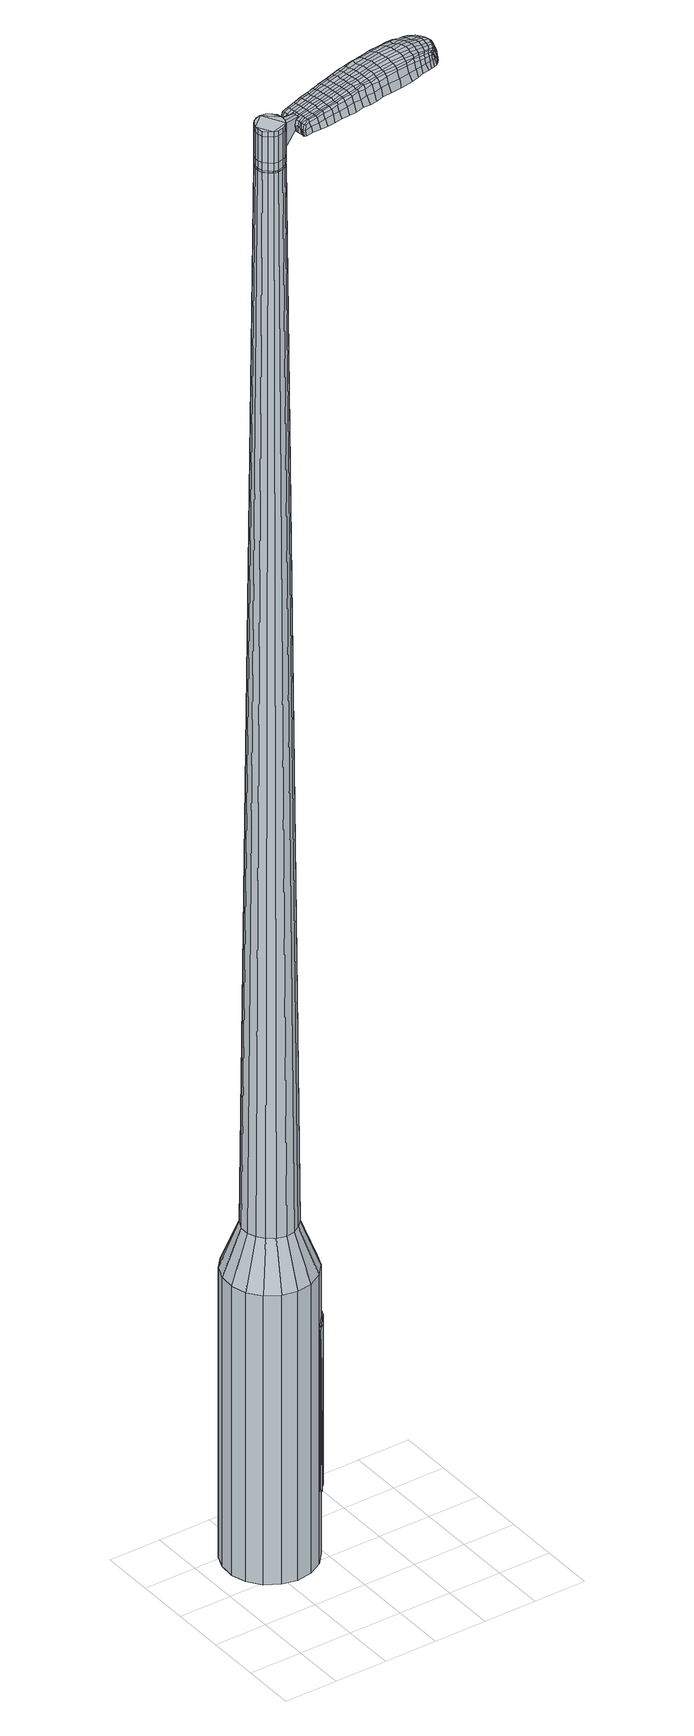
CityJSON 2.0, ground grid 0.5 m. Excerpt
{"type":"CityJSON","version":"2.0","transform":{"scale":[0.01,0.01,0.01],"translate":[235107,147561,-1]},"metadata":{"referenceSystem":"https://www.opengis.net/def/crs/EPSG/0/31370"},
"CityObjects":{
"object1":{"type":"GenericCityObject","attributes":{"cluster":334,"mean_distance_to_centroid":0.222,"new_centroid_x":235107.59,"new_centroid_y":147562.28,"mean_distance_to_camera":15.97,"H1":5.27,"H2":5.13,"Z_final":115.59,"cluster2":-1,"proj_x":235109.73,"proj_y":147578.52,"id_line":38485,"bearing_l":97.51,"distance":16.39,"orientation":"right","G_obj":7.51},"geometry":[{"type":"MultiSurface","lod":"2","boundaries":[[[0,1,2,3]],[[1,4,5,2]],[[4,6,7,5]],[[6,8,9,7]],[[8,10,11,9]],[[10,12,13,11]],[[12,14,15,13]],[[14,16,17,15]],[[16,18,19,17]],[[18,20,21,19]],[[20,22,23,21]],[[22,24,25,23]],[[24,26,27,25]],[[26,28,29,27]],[[28,30,31,29]],[[30,32,33,31]],[[32,34,35,33]],[[34,0,3,35]],[[36,37,38,39]],[[38,40,41,42]],[[41,43,42]],[[42,44,45,46]],[[45,47,46]],[[46,48,49,50]],[[49,51,50]],[[42,46,50,38]],[[50,52,39,38]],[[53,36,39]],[[2,5,7,35]],[[7,9,11,15]],[[11,13,15]],[[15,17,19,23]],[[19,21,23]],[[23,25,27,31]],[[27,29,31]],[[15,23,31,7]],[[31,33,35,7]],[[3,2,35]],[[1,0,54,55]],[[0,34,56,54]],[[34,32,57,56]],[[32,30,58,57]],[[30,28,59,58]],[[28,26,60,59]],[[26,24,61,60]],[[24,22,62,61]],[[22,20,63,62]],[[20,18,64,63]],[[18,16,65,64]],[[16,14,66,65]],[[14,12,67,66]],[[12,10,68,67]],[[10,8,69,68]],[[8,6,70,69]],[[6,4,71,70]],[[4,1,55,71]],[[55,54,72,73]],[[54,56,74,72]],[[56,57,75,74]],[[57,58,76,75]],[[58,59,77,76]],[[59,60,78,77]],[[60,61,79,78]],[[61,62,80,79]],[[62,63,81,80]],[[63,64,82,81]],[[64,65,83,82]],[[65,66,84,83]],[[66,67,85,84]],[[67,68,86,85]],[[68,69,87,86]],[[69,70,88,87]],[[70,71,89,88]],[[71,55,73,89]],[[72,90,91,92]],[[93,94,90,72]],[[75,95,94,93]],[[96,97,95,75]],[[98,99,97,96]],[[78,100,99,98]],[[79,101,100,78]],[[102,103,101,79]],[[81,104,103,102]],[[82,105,104,81]],[[106,107,105,82]],[[84,108,107,106]],[[109,110,108,84]],[[111,112,110,109]],[[87,113,112,111]],[[88,114,113,87]],[[115,116,114,88]],[[92,91,116,115]],[[117,118,119,120]],[[121,117,120,122]],[[123,121,122,124]],[[125,123,124,126]],[[127,125,126,128]],[[129,127,128,130]],[[131,129,130,132]],[[133,131,132,134]],[[135,133,134,136]],[[137,135,136,138]],[[139,137,138,140]],[[141,139,140,142]],[[143,141,142,144]],[[145,143,144,146]],[[147,145,146,148]],[[149,147,148,150]],[[73,72,92]],[[74,93,72]],[[74,75,93]],[[76,96,75]],[[76,77,98,96]],[[77,78,98]],[[80,102,79]],[[80,81,102]],[[83,106,82]],[[83,84,106]],[[85,109,84]],[[85,86,111,109]],[[86,87,111]],[[89,115,88]],[[89,73,92,115]],[[151,91,90]],[[151,152,116,91]],[[152,114,116]],[[153,112,113]],[[153,154,110,112]],[[154,108,110]],[[155,107,108]],[[155,105,107]],[[156,103,104]],[[156,101,103]],[[157,99,100]],[[157,158,97,99]],[[158,95,97]],[[159,94,95]],[[159,90,94]],[[39,52,149,160]],[[151,90,161,150]],[[53,39,160,118]],[[90,159,119,161]],[[36,53,118,117]],[[159,95,120,119]],[[37,36,117,121]],[[95,158,122,120]],[[38,37,121,123]],[[158,157,124,122]],[[40,38,123,125]],[[157,100,126,124]],[[41,40,125,127]],[[100,101,128,126]],[[43,41,127,129]],[[101,156,130,128]],[[42,43,129,131]],[[156,104,132,130]],[[44,42,131,133]],[[104,105,134,132]],[[45,44,133,135]],[[105,155,136,134]],[[47,45,135,137]],[[155,108,138,136]],[[46,47,137,139]],[[108,154,140,138]],[[48,46,139,141]],[[154,153,142,140]],[[49,48,141,143]],[[153,113,144,142]],[[51,49,143,145]],[[113,114,146,144]],[[50,51,145,147]],[[114,152,148,146]],[[52,50,147,149]],[[152,151,150,148]],[[149,150,162,163]],[[150,161,164,162]],[[161,119,165,164]],[[119,118,166,165]],[[118,160,167,166]],[[160,149,163,167]],[[168,169,170,171]],[[172,168,171,173]],[[168,172,174,175]],[[169,168,175,176]],[[177,178,179,180]],[[181,177,180,182]],[[177,181,183,184]],[[178,177,184,185]],[[186,187,188,189]],[[190,186,189,191]],[[186,190,192,193]],[[187,186,193,194]],[[195,196,197,198]],[[199,195,198,200]],[[195,199,201,202]],[[196,195,202,203]],[[204,205,206,207]],[[208,204,207,209]],[[204,208,210,211]],[[205,204,211,212]],[[213,214,215,216]],[[217,213,216,218]],[[213,217,219,220]],[[214,213,220,221]],[[222,223,224,225]],[[214,222,225,215]],[[222,214,221,226]],[[223,222,226,227]],[[228,229,230,231]],[[223,228,231,224]],[[228,223,227,232]],[[229,228,232,233]],[[234,172,173,235]],[[229,234,235,230]],[[234,229,233,236]],[[172,234,236,174]],[[237,238,239,240]],[[241,237,240,242]],[[237,241,243,244]],[[238,237,244,245]],[[246,247,248,249]],[[238,246,249,239]],[[246,238,245,250]],[[247,246,250,251]],[[252,253,254,255]],[[247,252,255,248]],[[252,247,251,256]],[[253,252,256,257]],[[258,259,260,261]],[[253,258,261,254]],[[258,253,257,262]],[[259,258,262,263]],[[264,169,176,265]],[[259,264,265,260]],[[264,259,263,266]],[[169,264,266,170]],[[267,268,269,270]],[[271,267,270,272]],[[267,271,273,274]],[[268,267,274,275]],[[276,277,278,279]],[[268,276,279,269]],[[276,268,275,280]],[[277,276,280,281]],[[282,283,284,285]],[[277,282,285,278]],[[282,277,281,286]],[[283,282,286,287]],[[288,181,182,289]],[[283,288,289,284]],[[288,283,287,290]],[[181,288,290,183]],[[291,292,293,294]],[[295,291,294,296]],[[291,295,297,298]],[[292,291,298,299]],[[300,301,302,303]],[[292,300,303,293]],[[300,292,299,304]],[[301,300,304,305]],[[306,307,308,309]],[[301,306,309,302]],[[306,301,305,310]],[[307,306,310,311]],[[312,313,314,315]],[[307,312,315,308]],[[312,307,311,316]],[[313,312,316,317]],[[318,178,185,319]],[[313,318,319,314]],[[318,313,317,320]],[[178,318,320,179]],[[321,207,206,322]],[[323,321,322,324]],[[321,323,325,326]],[[207,321,326,209]],[[327,323,324,328]],[[329,327,328,330]],[[327,329,331,332]],[[323,327,332,325]],[[333,329,330,334]],[[335,333,334,336]],[[333,335,337,338]],[[329,333,338,331]],[[339,335,336,340]],[[341,339,340,342]],[[339,341,343,344]],[[335,339,344,337]],[[345,341,342,346]],[[196,345,346,197]],[[345,196,203,347]],[[341,345,347,343]],[[348,349,194,193]],[[350,348,193,192]],[[348,350,351,352]],[[349,348,352,353]],[[354,355,353,352]],[[356,354,352,351]],[[354,356,357,358]],[[355,354,358,359]],[[360,361,359,358]],[[362,360,358,357]],[[360,362,363,364]],[[361,360,364,365]],[[366,367,365,364]],[[368,366,364,363]],[[366,368,201,199]],[[367,366,199,200]],[[369,370,371,372]],[[271,369,372,273]],[[369,271,272,373]],[[370,369,373,374]],[[375,190,191,376]],[[370,375,376,371]],[[375,370,374,377]],[[190,375,377,192]],[[378,379,380,381]],[[217,378,381,219]],[[378,217,218,382]],[[379,378,382,383]],[[384,385,386,387]],[[379,384,387,380]],[[384,379,383,388]],[[385,384,388,389]],[[390,187,194,391]],[[385,390,391,386]],[[390,385,389,392]],[[187,390,392,188]],[[393,394,395,396]],[[175,393,396,176]],[[393,175,174,397]],[[394,393,397,398]],[[399,400,401,402]],[[394,399,402,395]],[[399,394,398,403]],[[400,399,403,404]],[[405,198,197,406]],[[400,405,406,401]],[[405,400,404,407]],[[198,405,407,200]],[[408,409,410,411]],[[180,408,411,182]],[[408,180,179,412]],[[409,408,412,413]],[[414,202,201,415]],[[409,414,415,410]],[[414,409,413,416]],[[202,414,416,203]],[[417,418,419,420]],[[295,417,420,297]],[[417,295,296,421]],[[418,417,421,422]],[[423,208,209,424]],[[418,423,424,419]],[[423,418,422,425]],[[208,423,425,210]],[[426,427,428,429]],[[241,426,429,243]],[[426,241,242,430]],[[427,426,430,431]],[[432,433,434,435]],[[427,432,435,428]],[[432,427,431,436]],[[433,432,436,437]],[[438,205,212,439]],[[433,438,439,434]],[[438,433,437,440]],[[205,438,440,206]],[[441,442,431,430]],[[240,441,430,242]],[[441,240,239,443]],[[442,441,443,444]],[[445,446,437,436]],[[442,445,436,431]],[[445,442,444,447]],[[446,445,447,448]],[[449,322,206,440]],[[446,449,440,437]],[[449,446,448,450]],[[322,449,450,324]],[[451,452,453,454]],[[298,451,454,299]],[[451,298,297,420]],[[452,451,420,419]],[[455,326,325,456]],[[452,455,456,453]],[[455,452,419,424]],[[326,455,424,209]],[[457,458,444,443]],[[249,457,443,239]],[[457,249,248,459]],[[458,457,459,460]],[[461,462,448,447]],[[458,461,447,444]],[[461,458,460,463]],[[462,461,463,464]],[[465,328,324,450]],[[462,465,450,448]],[[465,462,464,466]],[[328,465,466,330]],[[467,468,469,470]],[[304,467,470,305]],[[467,304,299,454]],[[468,467,454,453]],[[471,332,331,472]],[[468,471,472,469]],[[471,468,453,456]],[[332,471,456,325]],[[473,474,460,459]],[[255,473,459,248]],[[473,255,254,475]],[[474,473,475,476]],[[477,478,464,463]],[[474,477,463,460]],[[477,474,476,479]],[[478,477,479,480]],[[481,334,330,466]],[[478,481,466,464]],[[481,478,480,482]],[[334,481,482,336]],[[483,484,485,486]],[[310,483,486,311]],[[483,310,305,470]],[[484,483,470,469]],[[487,338,337,488]],[[484,487,488,485]],[[487,484,469,472]],[[338,487,472,331]],[[489,490,476,475]],[[261,489,475,254]],[[489,261,260,491]],[[490,489,491,492]],[[493,494,480,479]],[[490,493,479,476]],[[493,490,492,495]],[[494,493,495,496]],[[497,340,336,482]],[[494,497,482,480]],[[497,494,496,498]],[[340,497,498,342]],[[499,500,501,502]],[[316,499,502,317]],[[499,316,311,486]],[[500,499,486,485]],[[503,344,343,504]],[[500,503,504,501]],[[503,500,485,488]],[[344,503,488,337]],[[505,506,492,491]],[[265,505,491,260]],[[505,265,176,396]],[[506,505,396,395]],[[507,508,496,495]],[[506,507,495,492]],[[507,506,395,402]],[[508,507,402,401]],[[509,346,342,498]],[[508,509,498,496]],[[509,508,401,406]],[[346,509,406,197]],[[510,511,413,412]],[[320,510,412,179]],[[510,320,317,502]],[[511,510,502,501]],[[512,347,203,416]],[[511,512,416,413]],[[512,511,501,504]],[[347,512,504,343]],[[513,514,374,373]],[[270,513,373,272]],[[513,270,269,515]],[[514,513,515,516]],[[517,350,192,377]],[[514,517,377,374]],[[517,514,516,518]],[[350,517,518,351]],[[519,520,521,522]],[[220,519,522,221]],[[519,220,219,381]],[[520,519,381,380]],[[523,524,525,526]],[[520,523,526,521]],[[523,520,380,387]],[[524,523,387,386]],[[527,349,353,528]],[[524,527,528,525]],[[527,524,386,391]],[[349,527,391,194]],[[529,530,516,515]],[[279,529,515,269]],[[529,279,278,531]],[[530,529,531,532]],[[533,356,351,518]],[[530,533,518,516]],[[533,530,532,534]],[[356,533,534,357]],[[535,536,537,538]],[[226,535,538,227]],[[535,226,221,522]],[[536,535,522,521]],[[539,540,541,542]],[[536,539,542,537]],[[539,536,521,526]],[[540,539,526,525]],[[543,355,359,544]],[[540,543,544,541]],[[543,540,525,528]],[[355,543,528,353]],[[545,546,532,531]],[[285,545,531,278]],[[545,285,284,547]],[[546,545,547,548]],[[549,362,357,534]],[[546,549,534,532]],[[549,546,548,550]],[[362,549,550,363]],[[551,552,553,554]],[[232,551,554,233]],[[551,232,227,538]],[[552,551,538,537]],[[555,556,557,558]],[[552,555,558,553]],[[555,552,537,542]],[[556,555,542,541]],[[559,361,365,560]],[[556,559,560,557]],[[559,556,541,544]],[[361,559,544,359]],[[561,562,548,547]],[[289,561,547,284]],[[561,289,182,411]],[[562,561,411,410]],[[563,368,363,550]],[[562,563,550,548]],[[563,562,410,415]],[[368,563,415,201]],[[564,565,398,397]],[[236,564,397,174]],[[564,236,233,554]],[[565,564,554,553]],[[566,567,404,403]],[[565,566,403,398]],[[566,565,553,558]],[[567,566,558,557]],[[568,367,200,407]],[[567,568,407,404]],[[568,567,557,560]],[[367,568,560,365]],[[569,570,571,572]],[[572,571,573,574]],[[575,573,571,576]],[[576,571,570,577]],[[578,579,580,581]],[[581,580,582,583]],[[584,582,580,585]],[[585,580,579,586]],[[587,588,589,590]],[[590,589,591,592]],[[593,591,589,594]],[[594,589,588,595]],[[596,597,598,599]],[[599,598,600,601]],[[602,600,598,603]],[[603,598,597,604]],[[605,606,607,608]],[[608,607,609,610]],[[611,609,607,612]],[[612,607,606,613]],[[614,615,616,617]],[[617,616,618,619]],[[620,618,616,621]],[[621,616,615,622]],[[623,624,625,626]],[[626,625,615,614]],[[622,615,625,627]],[[627,625,624,628]],[[629,630,631,632]],[[632,631,624,623]],[[628,624,631,633]],[[633,631,630,634]],[[574,573,635,636]],[[636,635,630,629]],[[634,630,635,637]],[[637,635,573,575]],[[638,639,640,641]],[[641,640,642,643]],[[644,642,640,645]],[[645,640,639,646]],[[647,648,649,650]],[[650,649,639,638]],[[646,639,649,651]],[[651,649,648,652]],[[653,654,655,656]],[[656,655,648,647]],[[652,648,655,657]],[[657,655,654,658]],[[659,660,661,662]],[[662,661,654,653]],[[658,654,661,663]],[[663,661,660,664]],[[577,570,665,666]],[[666,665,660,659]],[[664,660,665,667]],[[667,665,570,569]],[[668,669,670,671]],[[671,670,672,673]],[[674,672,670,675]],[[675,670,669,676]],[[677,678,679,680]],[[680,679,669,668]],[[676,669,679,681]],[[681,679,678,682]],[[683,684,685,686]],[[686,685,678,677]],[[682,678,685,687]],[[687,685,684,688]],[[583,582,689,690]],[[690,689,684,683]],[[688,684,689,691]],[[691,689,582,584]],[[692,693,694,695]],[[695,694,696,697]],[[698,696,694,699]],[[699,694,693,700]],[[701,702,703,704]],[[704,703,693,692]],[[700,693,703,705]],[[705,703,702,706]],[[707,708,709,710]],[[710,709,702,701]],[[706,702,709,711]],[[711,709,708,712]],[[713,714,715,716]],[[716,715,708,707]],[[712,708,715,717]],[[717,715,714,718]],[[586,579,719,720]],[[720,719,714,713]],[[718,714,719,721]],[[721,719,579,578]],[[605,608,722,723]],[[723,722,724,725]],[[726,724,722,727]],[[727,722,608,610]],[[725,724,728,729]],[[729,728,730,731]],[[732,730,728,733]],[[733,728,724,726]],[[731,730,734,735]],[[735,734,736,737]],[[738,736,734,739]],[[739,734,730,732]],[[737,736,740,741]],[[741,740,742,743]],[[744,742,740,745]],[[745,740,736,738]],[[743,742,746,747]],[[747,746,597,596]],[[604,597,746,748]],[[748,746,742,744]],[[595,749,750,594]],[[594,750,751,593]],[[752,751,750,753]],[[753,750,749,754]],[[754,755,756,753]],[[753,756,757,752]],[[758,757,756,759]],[[759,756,755,760]],[[760,761,762,759]],[[759,762,763,758]],[[764,763,762,765]],[[765,762,761,766]],[[766,767,768,765]],[[765,768,769,764]],[[602,769,768,600]],[[600,768,767,601]],[[770,771,772,773]],[[773,772,672,674]],[[673,672,772,774]],[[774,772,771,775]],[[592,591,776,777]],[[777,776,771,770]],[[775,771,776,778]],[[778,776,591,593]],[[779,780,781,782]],[[782,781,618,620]],[[619,618,781,783]],[[783,781,780,784]],[[785,786,787,788]],[[788,787,780,779]],[[784,780,787,789]],[[789,787,786,790]],[[595,588,791,792]],[[792,791,786,785]],[[790,786,791,793]],[[793,791,588,587]],[[794,795,796,797]],[[797,796,576,577]],[[575,576,796,798]],[[798,796,795,799]],[[800,801,802,803]],[[803,802,795,794]],[[799,795,802,804]],[[804,802,801,805]],[[596,599,806,807]],[[807,806,801,800]],[[805,801,806,808]],[[808,806,599,601]],[[809,810,811,812]],[[812,811,581,583]],[[578,581,811,813]],[[813,811,810,814]],[[602,603,815,816]],[[816,815,810,809]],[[814,810,815,817]],[[817,815,603,604]],[[818,819,820,821]],[[821,820,696,698]],[[697,696,820,822]],[[822,820,819,823]],[[610,609,824,825]],[[825,824,819,818]],[[823,819,824,826]],[[826,824,609,611]],[[827,828,829]],[[829,828,642,644]],[[643,642,828,830]],[[830,828,831]],[[832,833,834,835]],[[835,834,828,827]],[[831,828,834,836]],[[836,834,833,837]],[[613,606,838,839]],[[839,838,833,832]],[[837,833,838,840]],[[840,838,606,605]],[[831,841,842,830]],[[830,842,641,643]],[[638,641,842,843]],[[842,841,843]],[[837,844,845,836]],[[836,845,841,831]],[[843,841,845,846]],[[846,845,844,847]],[[605,723,848,840]],[[840,848,844,837]],[[847,844,848,849]],[[849,848,723,725]],[[850,851,852,853]],[[853,852,699,700]],[[698,699,852,821]],[[821,852,851,818]],[[726,727,854,855]],[[855,854,851,850]],[[818,851,854,825]],[[825,854,727,610]],[[856,857,843]],[[843,857,650,638]],[[647,650,857,858]],[[858,857,856,859]],[[847,860,861,846]],[[846,861,856,843]],[[859,856,861,862]],[[862,861,860,863]],[[725,729,864,849]],[[849,864,860,847]],[[863,860,864,865]],[[865,864,729,731]],[[866,867,868,869]],[[869,868,705,706]],[[700,705,868,853]],[[853,868,867,850]],[[732,733,870,871]],[[871,870,867,866]],[[850,867,870,855]],[[855,870,733,726]],[[859,872,873,858]],[[858,873,656,647]],[[653,656,873,874]],[[874,873,872,875]],[[863,876,877,862]],[[862,877,872,859]],[[875,872,877,878]],[[878,877,876,879]],[[731,735,880,865]],[[865,880,876,863]],[[879,876,880,881]],[[881,880,735,737]],[[882,883,884,885]],[[885,884,711,712]],[[706,711,884,869]],[[869,884,883,866]],[[738,739,886,887]],[[887,886,883,882]],[[866,883,886,871]],[[871,886,739,732]],[[875,888,889,874]],[[874,889,662,653]],[[659,662,889,890]],[[890,889,888,891]],[[879,892,893,878]],[[878,893,888,875]],[[891,888,893,894]],[[894,893,892,895]],[[737,741,896,881]],[[881,896,892,879]],[[895,892,896,897]],[[897,896,741,743]],[[898,899,900,901]],[[901,900,717,718]],[[712,717,900,885]],[[885,900,899,882]],[[744,745,902,903]],[[903,902,899,898]],[[882,899,902,887]],[[887,902,745,738]],[[891,904,905,890]],[[890,905,666,659]],[[577,666,905,797]],[[797,905,904,794]],[[895,906,907,894]],[[894,907,904,891]],[[794,904,907,803]],[[803,907,906,800]],[[743,747,908,897]],[[897,908,906,895]],[[800,906,908,807]],[[807,908,747,596]],[[814,909,910,813]],[[813,910,721,578]],[[718,721,910,901]],[[901,910,909,898]],[[604,748,911,817]],[[817,911,909,814]],[[898,909,911,903]],[[903,911,748,744]],[[775,912,913,774]],[[774,913,671,673]],[[668,671,913,914]],[[914,913,912,915]],[[593,751,916,778]],[[778,916,912,775]],[[915,912,916,917]],[[917,916,751,752]],[[918,919,920,921]],[[921,920,621,622]],[[620,621,920,782]],[[782,920,919,779]],[[922,923,924,925]],[[925,924,919,918]],[[779,919,924,788]],[[788,924,923,785]],[[754,749,926,927]],[[927,926,923,922]],[[785,923,926,792]],[[792,926,749,595]],[[915,928,929,914]],[[914,929,680,668]],[[677,680,929,930]],[[930,929,928,931]],[[752,757,932,917]],[[917,932,928,915]],[[931,928,932,933]],[[933,932,757,758]],[[934,935,936,937]],[[937,936,627,628]],[[622,627,936,921]],[[921,936,935,918]],[[938,939,940,941]],[[941,940,935,934]],[[918,935,940,925]],[[925,940,939,922]],[[760,755,942,943]],[[943,942,939,938]],[[922,939,942,927]],[[927,942,755,754]],[[931,944,945,930]],[[930,945,686,677]],[[683,686,945,946]],[[946,945,944,947]],[[758,763,948,933]],[[933,948,944,931]],[[947,944,948,949]],[[949,948,763,764]],[[950,951,952,953]],[[953,952,633,634]],[[628,633,952,937]],[[937,952,951,934]],[[954,955,956,957]],[[957,956,951,950]],[[934,951,956,941]],[[941,956,955,938]],[[766,761,958,959]],[[959,958,955,954]],[[938,955,958,943]],[[943,958,761,760]],[[947,960,961,946]],[[946,961,690,683]],[[583,690,961,812]],[[812,961,960,809]],[[764,769,962,949]],[[949,962,960,947]],[[809,960,962,816]],[[816,962,769,602]],[[799,963,964,798]],[[798,964,637,575]],[[634,637,964,953]],[[953,964,963,950]],[[805,965,966,804]],[[804,966,963,799]],[[950,963,966,957]],[[957,966,965,954]],[[601,767,967,808]],[[808,967,965,805]],[[954,965,967,959]],[[959,967,767,766]],[[569,572,171,170]],[[572,574,173,171]],[[584,585,184,183]],[[585,586,185,184]],[[587,590,189,188]],[[590,592,191,189]],[[611,612,211,210]],[[612,613,212,211]],[[614,617,216,215]],[[617,619,218,216]],[[623,626,225,224]],[[626,614,215,225]],[[629,632,231,230]],[[632,623,224,231]],[[574,636,235,173]],[[636,629,230,235]],[[644,645,244,243]],[[645,646,245,244]],[[646,651,250,245]],[[651,652,251,250]],[[652,657,256,251]],[[657,658,257,256]],[[658,663,262,257]],[[663,664,263,262]],[[664,667,266,263]],[[667,569,170,266]],[[674,675,274,273]],[[675,676,275,274]],[[676,681,280,275]],[[681,682,281,280]],[[682,687,286,281]],[[687,688,287,286]],[[688,691,290,287]],[[691,584,183,290]],[[692,695,294,293]],[[695,697,296,294]],[[701,704,303,302]],[[704,692,293,303]],[[707,710,309,308]],[[710,701,302,309]],[[713,716,315,314]],[[716,707,308,315]],[[586,720,319,185]],[[720,713,314,319]],[[770,773,372,371]],[[773,674,273,372]],[[592,777,376,191]],[[777,770,371,376]],[[619,783,382,218]],[[783,784,383,382]],[[784,789,388,383]],[[789,790,389,388]],[[790,793,392,389]],[[793,587,188,392]],[[697,822,421,296]],[[822,823,422,421]],[[823,826,425,422]],[[826,611,210,425]],[[827,829,429,428]],[[829,644,243,429]],[[832,835,435,434]],[[835,827,428,435]],[[613,839,439,212]],[[839,832,434,439]],[[968,969,970,971]],[[972,973,971,970]],[[974,975,976,977]],[[978,979,980,981]],[[969,982,983,970]],[[984,972,970,983]],[[985,974,977,986]],[[987,988,979,978]],[[982,989,990,983]],[[990,991,984,983]],[[992,985,986,993]],[[994,988,987,995]],[[989,996,997,990]],[[997,998,991,990]],[[999,992,993,1000]],[[1001,994,995,1002]],[[1003,1004,1005,1006]],[[1007,1008,1004,1003]],[[1007,1009,1010,1008]],[[1009,1011,1012,1010]],[[1013,1014,1015,1016]],[[1017,1018,1014,1013]],[[1019,1020,1018,1017]],[[1021,1022,1020,1019]],[[1016,1005,1004,1013]],[[1013,1004,1008,1017]],[[1008,1010,1019,1017]],[[1010,1012,1021,1019]],[[977,976,973,972]],[[986,977,972,984]],[[991,993,986,984]],[[998,1000,993,991]],[[978,981,975,974]],[[987,978,974,985]],[[995,987,985,992]],[[1002,995,992,999]],[[979,1003,1006,980]],[[988,1007,1003,979]],[[1009,1007,988,994]],[[1011,1009,994,1001]],[[1023,1024,1025,1026]],[[1025,1027,1028,1029]],[[1025,1029,1030,1031]],[[1025,1031,1026]],[[1032,1023,1026,1033]],[[1034,1033,1026,1035]],[[1036,1035,1026]],[[1037,1025,1024,1038]],[[1039,1037,1038,1040]],[[1041,1039,1040,1042]],[[1043,1041,1042,1044]],[[1045,1043,1044,1046]],[[1046,1047,1048,1049]],[[1046,1049,1050,1051]],[[1046,1051,1052,1053]],[[1052,1054,1055,1056]],[[1052,1056,1057,1058]],[[1052,1058,1053]],[[1046,1053,1045]],[[1059,1060,1024,1023]],[[1061,1062,1027,1025]],[[1063,1064,1036,1026]],[[1060,1065,1038,1024]],[[1066,1061,1025,1037]],[[1065,1067,1040,1038]],[[1068,1066,1037,1039]],[[1067,1069,1042,1040]],[[1070,1068,1039,1041]],[[1069,1071,1044,1042]],[[1072,1070,1041,1043]],[[1071,1073,1046,1044]],[[1074,1072,1043,1045]],[[1073,1075,1047,1046]],[[1076,1077,1054,1052]],[[1078,1074,1045,1053]],[[1048,1047,1075,1079]],[[1049,1048,1079,1080]],[[1050,1049,1080,1081]],[[1051,1050,1081,1082]],[[1052,1051,1082,1076]],[[1083,1059,1023,1032]],[[1084,1083,1032,1033]],[[1085,1084,1033,1034]],[[1086,1085,1034,1035]],[[1064,1086,1035,1036]],[[1028,1027,1062,1087]],[[1055,1054,1077,1088]],[[1029,1028,1087,1089]],[[1030,1029,1089,1090]],[[1031,1030,1090,1091]],[[1026,1031,1091,1063]],[[1056,1055,1088,1092]],[[1057,1056,1092,1093]],[[1058,1057,1093,1094]],[[1053,1058,1094,1078]]]}]}
},
"vertices":[
[103,135,384],[102,120,384],[102,120,96],[103,135,96],[97,107,384],[97,107,96],[87,96,384],[87,96,96],[74,89,384],[74,89,96],[59,87,384],[59,87,96],[45,90,384],[45,90,96],[32,98,384],[32,98,96],[23,110,384],[23,110,96],[19,124,384],[19,124,96],[20,139,384],[20,139,96],[25,152,384],[25,152,96],[35,163,384],[35,163,96],[48,170,384],[48,170,96],[63,172,384],[63,172,96],[77,169,384],[77,169,96],[89,161,384],[89,161,96],[98,149,384],[98,149,96],[70,139,1524],[66,142,1524],[61,143,1524],[74,131,1524],[57,142,1524],[53,140,1524],[48,132,1524],[50,137,1524],[48,128,1524],[49,123,1524],[56,117,1524],[52,120,1524],[60,116,1524],[65,117,1524],[72,122,1524],[69,119,1524],[74,127,1524],[73,136,1524],[86,133,429],[85,124,429],[83,141,429],[78,148,429],[71,153,429],[62,155,429],[53,154,429],[46,149,429],[40,143,429],[36,135,429],[36,126,429],[39,118,429],[44,111,429],[51,106,429],[60,104,429],[68,105,429],[76,110,429],[82,116,429],[74,131,1483],[74,127,1483],[73,136,1483],[70,139,1483],[66,142,1483],[61,143,1483],[57,142,1483],[53,140,1483],[50,137,1483],[48,132,1483],[48,128,1483],[49,123,1483],[52,120,1483],[56,117,1483],[60,116,1483],[65,117,1483],[69,119,1483],[72,122,1483],[74,131,1485],[73,127,1485],[73,127,1483],[72,135,1483],[72,135,1485],[70,139,1485],[66,141,1483],[66,141,1485],[61,142,1483],[61,142,1485],[57,142,1485],[53,140,1485],[50,136,1483],[50,136,1485],[48,132,1485],[48,128,1485],[49,124,1483],[49,124,1485],[52,120,1485],[56,118,1483],[56,118,1485],[60,117,1483],[60,117,1485],[65,117,1485],[69,119,1485],[72,123,1483],[72,123,1485],[70,139,1519],[73,136,1519],[73,136,1493],[70,139,1493],[66,142,1519],[66,142,1493],[61,143,1519],[61,143,1493],[57,142,1519],[57,142,1493],[53,140,1519],[53,140,1493],[50,137,1519],[50,137,1493],[48,132,1519],[48,132,1493],[48,128,1519],[48,128,1493],[49,123,1519],[49,123,1493],[52,120,1519],[52,120,1493],[56,117,1519],[56,117,1493],[60,116,1519],[60,116,1493],[65,117,1519],[65,117,1493],[69,119,1519],[69,119,1493],[72,122,1519],[72,122,1493],[74,127,1519],[74,127,1493],[74,127,1485],[72,122,1485],[60,116,1485],[56,117,1485],[49,123,1485],[50,137,1485],[61,143,1485],[66,142,1485],[73,136,1485],[74,131,1519],[74,131,1493],[93,131,1513],[93,131,1518],[93,134,1513],[92,137,1513],[92,137,1518],[93,134,1518],[169,124,1519],[162,123,1518],[163,122,1509],[170,123,1510],[177,125,1519],[179,124,1510],[176,126,1526],[168,125,1525],[161,125,1525],[164,162,1519],[157,161,1518],[156,159,1525],[163,161,1525],[172,164,1519],[172,162,1526],[174,165,1510],[165,164,1510],[158,163,1509],[239,154,1519],[239,151,1519],[240,151,1513],[240,155,1513],[237,158,1519],[238,159,1513],[236,158,1524],[237,154,1524],[238,151,1524],[166,145,1530],[158,144,1529],[159,140,1529],[166,141,1530],[175,146,1531],[175,143,1531],[174,150,1530],[165,148,1530],[158,147,1529],[86,134,1512],[86,131,1512],[87,131,1517],[87,134,1517],[85,137,1512],[86,137,1517],[86,137,1506],[86,134,1506],[87,131,1506],[227,133,1519],[224,132,1519],[225,131,1512],[228,132,1512],[230,134,1518],[231,133,1512],[229,135,1522],[227,134,1523],[224,133,1524],[219,131,1519],[214,130,1519],[215,129,1512],[221,130,1512],[219,132,1524],[213,131,1525],[208,129,1519],[200,128,1519],[202,126,1511],[209,128,1511],[207,130,1526],[199,129,1526],[189,126,1519],[190,125,1510],[188,128,1526],[95,119,1513],[103,119,1513],[102,120,1518],[94,120,1517],[89,118,1512],[90,119,1516],[90,118,1506],[96,118,1507],[104,118,1507],[110,120,1514],[118,120,1515],[117,121,1520],[109,121,1519],[111,118,1507],[119,119,1507],[125,121,1515],[133,121,1516],[131,122,1522],[124,122,1521],[126,119,1508],[134,120,1508],[140,122,1517],[147,122,1517],[146,124,1524],[139,123,1523],[141,120,1508],[149,121,1509],[154,123,1518],[153,124,1524],[156,121,1509],[223,169,1519],[220,169,1519],[220,167,1524],[223,167,1523],[226,168,1518],[225,167,1522],[227,170,1512],[224,170,1512],[221,170,1512],[215,168,1519],[209,168,1519],[209,167,1525],[215,167,1524],[216,170,1512],[210,170,1512],[203,168,1519],[196,167,1519],[195,165,1526],[203,166,1526],[204,169,1511],[197,168,1511],[184,165,1519],[183,164,1526],[185,167,1510],[91,149,1513],[99,150,1513],[100,151,1507],[92,150,1507],[86,147,1512],[87,148,1506],[87,147,1516],[91,147,1517],[98,149,1518],[106,151,1514],[113,153,1515],[114,154,1507],[107,153,1507],[106,150,1519],[113,151,1520],[121,154,1515],[128,156,1516],[129,157,1508],[122,156,1508],[120,153,1521],[127,154,1522],[135,157,1517],[143,158,1517],[144,160,1509],[136,159,1508],[135,155,1523],[142,157,1524],[150,160,1518],[151,161,1509],[149,158,1524],[92,135,1519],[92,132,1519],[99,136,1520],[100,133,1520],[99,139,1520],[92,138,1519],[107,137,1522],[107,134,1522],[114,138,1523],[115,135,1523],[114,141,1523],[107,140,1521],[122,139,1524],[122,136,1524],[129,140,1525],[129,137,1525],[129,143,1525],[121,142,1524],[136,141,1526],[137,138,1526],[144,142,1527],[144,139,1527],[143,145,1527],[136,144,1526],[151,143,1528],[151,140,1528],[150,146,1528],[234,154,1527],[235,150,1527],[233,158,1526],[229,157,1527],[230,153,1528],[230,150,1528],[224,152,1529],[224,149,1529],[222,156,1528],[215,156,1530],[216,152,1530],[217,148,1530],[209,151,1531],[210,147,1531],[208,155,1530],[199,153,1531],[200,149,1531],[200,146,1531],[187,148,1531],[188,144,1531],[187,152,1531],[228,168,1518],[231,166,1519],[231,167,1513],[229,169,1513],[227,167,1523],[229,165,1523],[234,162,1519],[235,163,1513],[233,162,1524],[232,135,1518],[234,137,1518],[232,138,1523],[230,136,1523],[233,134,1513],[235,136,1513],[236,140,1519],[238,143,1519],[236,143,1524],[234,140,1523],[237,140,1513],[239,143,1513],[239,147,1519],[237,147,1524],[240,147,1513],[167,127,1528],[167,129,1528],[160,128,1528],[160,126,1527],[176,128,1528],[176,130,1529],[167,132,1529],[167,135,1530],[159,134,1529],[160,131,1528],[176,133,1529],[176,136,1530],[166,138,1530],[159,137,1529],[175,139,1531],[163,159,1528],[164,157,1529],[172,158,1529],[172,160,1528],[156,158,1527],[156,155,1528],[164,153,1529],[173,154,1530],[157,152,1528],[84,146,1512],[84,144,1512],[86,144,1517],[85,145,1517],[85,147,1506],[85,145,1506],[85,141,1512],[86,140,1517],[86,141,1506],[87,119,1512],[87,121,1512],[88,120,1506],[88,119,1506],[89,120,1517],[88,122,1517],[87,123,1512],[87,126,1512],[87,126,1506],[88,123,1506],[88,124,1517],[88,126,1517],[86,129,1512],[87,128,1506],[87,129,1517],[94,121,1519],[94,122,1519],[101,121,1520],[101,123,1520],[93,125,1519],[93,127,1519],[101,125,1520],[100,128,1520],[93,130,1519],[100,131,1520],[91,146,1519],[91,144,1519],[98,145,1520],[98,147,1520],[91,141,1519],[99,142,1520],[109,122,1521],[109,124,1521],[116,123,1522],[116,124,1522],[108,126,1521],[108,129,1521],[116,127,1522],[115,129,1523],[108,131,1522],[115,132,1523],[105,149,1521],[106,147,1521],[113,148,1522],[113,150,1522],[106,143,1521],[113,145,1522],[124,123,1523],[123,125,1523],[131,124,1524],[131,126,1524],[123,127,1523],[123,130,1524],[130,128,1525],[130,131,1525],[122,133,1524],[130,134,1525],[120,151,1523],[120,149,1523],[128,151,1524],[127,153,1524],[121,146,1524],[128,147,1525],[138,124,1525],[138,126,1525],[146,125,1526],[145,127,1526],[138,129,1526],[137,132,1526],[145,130,1527],[145,133,1527],[137,135,1526],[144,136,1527],[135,154,1525],[135,152,1525],[142,153,1526],[142,155,1526],[135,148,1526],[143,149,1527],[153,126,1527],[153,128,1527],[152,130,1527],[152,133,1528],[152,136,1528],[149,157,1527],[149,154,1527],[150,150,1528],[225,166,1525],[227,165,1525],[221,166,1526],[223,165,1526],[230,162,1526],[226,161,1527],[228,136,1525],[230,137,1525],[226,137,1526],[224,135,1525],[232,140,1525],[234,143,1526],[229,142,1527],[228,139,1526],[235,146,1526],[230,146,1527],[216,166,1526],[218,164,1527],[210,166,1527],[211,164,1528],[220,161,1528],[213,160,1529],[219,134,1526],[221,136,1527],[214,134,1528],[214,133,1527],[222,138,1527],[223,141,1528],[216,140,1529],[216,137,1528],[224,145,1528],[217,144,1530],[203,165,1528],[205,163,1529],[195,164,1528],[196,162,1529],[206,159,1529],[198,158,1530],[207,132,1528],[208,133,1528],[200,132,1529],[199,130,1528],[209,136,1529],[209,140,1530],[201,138,1530],[200,135,1530],[210,143,1530],[201,142,1531],[184,162,1529],[184,160,1529],[186,156,1530],[188,129,1528],[188,131,1529],[188,134,1530],[188,137,1530],[188,141,1531],[163,124,1509],[162,125,1518],[169,126,1518],[170,125,1509],[177,127,1519],[179,125,1510],[176,128,1525],[167,127,1525],[160,127,1525],[157,157,1525],[157,159,1518],[164,160,1518],[164,159,1525],[173,162,1519],[172,160,1525],[174,163,1510],[165,162,1509],[158,161,1509],[238,151,1513],[237,151,1519],[237,154,1519],[238,154,1513],[235,157,1519],[236,158,1513],[234,157,1524],[235,154,1524],[236,151,1524],[159,141,1528],[159,144,1528],[166,145,1529],[166,142,1529],[175,146,1529],[175,143,1529],[174,149,1529],[165,148,1529],[158,147,1528],[89,132,1516],[88,132,1512],[88,134,1512],[89,134,1516],[87,137,1512],[88,137,1516],[88,138,1506],[89,134,1506],[89,132,1506],[225,133,1512],[223,134,1519],[227,135,1518],[228,134,1512],[228,136,1518],[229,135,1512],[228,136,1522],[226,136,1523],[223,135,1523],[215,131,1512],[213,132,1519],[219,133,1519],[220,132,1512],[218,134,1524],[213,133,1525],[201,128,1511],[200,130,1519],[208,131,1519],[209,130,1511],[207,132,1525],[199,131,1526],[189,128,1519],[190,127,1510],[188,130,1526],[102,122,1518],[103,121,1513],[95,121,1513],[94,121,1517],[90,120,1512],[91,121,1515],[91,120,1506],[96,120,1506],[104,120,1507],[117,123,1520],[118,122,1514],[110,122,1514],[109,123,1519],[111,120,1507],[119,121,1507],[131,124,1522],[132,123,1516],[125,123,1515],[124,124,1521],[126,121,1508],[134,122,1508],[146,126,1523],[147,124,1517],[140,124,1516],[139,125,1522],[141,122,1508],[149,123,1508],[154,125,1517],[153,126,1524],[156,123,1509],[220,165,1523],[220,167,1519],[223,167,1518],[223,165,1523],[225,166,1518],[225,166,1522],[226,168,1512],[224,168,1512],[221,168,1512],[209,165,1525],[210,166,1519],[215,166,1519],[215,165,1524],[216,168,1512],[210,168,1512],[195,163,1526],[196,165,1519],[204,166,1519],[203,164,1525],[205,167,1511],[197,166,1511],[184,163,1519],[184,162,1526],[186,165,1510],[100,149,1507],[99,148,1513],[92,147,1513],[93,148,1506],[87,145,1512],[88,147,1506],[88,145,1515],[91,146,1517],[99,147,1518],[115,152,1507],[114,151,1514],[107,150,1514],[107,151,1507],[106,148,1519],[113,150,1520],[130,155,1508],[129,154,1516],[121,152,1515],[122,154,1508],[121,151,1521],[128,152,1522],[144,158,1508],[143,156,1517],[136,155,1516],[137,157,1508],[135,154,1522],[142,155,1523],[150,158,1517],[151,159,1509],[150,156,1524],[93,135,1518],[93,132,1518],[100,136,1519],[100,133,1519],[100,139,1519],[93,138,1518],[107,137,1520],[108,134,1520],[115,138,1521],[115,135,1521],[114,141,1521],[107,140,1520],[122,139,1523],[123,136,1523],[130,140,1524],[130,137,1524],[129,143,1524],[122,142,1523],[137,141,1525],[137,138,1525],[144,142,1526],[145,139,1526],[144,145,1526],[136,144,1525],[151,143,1527],[152,140,1527],[151,146,1527],[233,150,1526],[233,153,1526],[232,157,1525],[228,156,1526],[229,153,1526],[230,150,1526],[223,149,1528],[223,152,1528],[222,156,1527],[215,155,1528],[216,151,1529],[216,148,1529],[209,147,1530],[209,150,1530],[208,154,1529],[199,153,1530],[200,149,1530],[200,146,1530],[188,144,1530],[187,148,1530],[187,151,1530],[230,165,1513],[229,164,1518],[227,166,1518],[228,167,1512],[226,165,1523],[228,164,1523],[232,161,1519],[233,162,1513],[231,161,1523],[231,139,1523],[232,138,1518],[230,137,1518],[229,137,1523],[231,136,1512],[233,138,1512],[234,144,1523],[236,144,1519],[234,141,1519],[233,141,1523],[235,141,1513],[237,144,1513],[237,147,1519],[235,147,1524],[238,147,1513],[160,129,1527],[167,130,1527],[167,128,1527],[160,128,1526],[176,129,1527],[176,130,1528],[160,134,1528],[167,135,1528],[167,132,1528],[160,131,1527],[176,133,1528],[176,136,1529],[167,138,1529],[159,138,1528],[176,139,1529],[173,158,1528],[164,156,1527],[164,158,1527],[172,159,1527],[157,157,1526],[157,155,1527],[165,152,1528],[173,154,1528],[158,151,1527],[88,144,1516],[87,144,1512],[86,145,1512],[87,145,1516],[87,146,1506],[87,145,1506],[87,141,1512],[88,141,1516],[88,141,1506],[90,121,1506],[89,121,1512],[90,120,1506],[90,121,1516],[90,122,1516],[90,126,1506],[89,126,1512],[89,124,1512],[90,123,1506],[90,124,1516],[90,127,1516],[88,129,1512],[89,129,1506],[89,129,1516],[95,123,1518],[95,122,1518],[102,123,1519],[94,127,1518],[94,125,1518],[101,126,1519],[101,128,1519],[94,130,1518],[101,131,1519],[99,145,1519],[92,144,1518],[92,145,1518],[99,146,1519],[92,141,1518],[99,142,1519],[109,124,1520],[109,123,1520],[117,124,1521],[117,125,1521],[108,129,1520],[109,126,1520],[116,127,1521],[116,130,1521],[108,132,1520],[116,132,1521],[114,148,1521],[106,147,1520],[106,148,1520],[113,149,1521],[107,143,1520],[114,144,1521],[124,125,1522],[124,124,1522],[131,125,1523],[131,126,1523],[123,131,1522],[124,128,1522],[131,129,1523],[131,131,1524],[123,133,1523],[130,134,1524],[128,150,1523],[121,149,1522],[121,150,1522],[128,152,1523],[121,146,1522],[129,147,1523],[139,127,1524],[139,126,1524],[146,126,1525],[146,127,1525],[138,132,1525],[138,129,1524],[146,130,1525],[145,133,1526],[138,135,1525],[145,136,1526],[143,153,1525],[135,151,1524],[135,153,1524],[142,154,1525],[136,148,1524],[143,149,1525],[153,128,1526],[153,127,1526],[153,134,1527],[153,131,1526],[152,137,1527],[150,154,1526],[150,155,1526],[150,150,1526],[226,164,1524],[224,165,1524],[221,165,1525],[222,164,1525],[229,160,1525],[225,160,1525],[225,137,1525],[228,138,1524],[227,137,1524],[224,136,1525],[229,143,1526],[232,144,1525],[231,141,1524],[227,140,1525],[233,147,1525],[229,146,1526],[217,163,1526],[215,164,1526],[210,164,1526],[211,163,1527],[220,160,1526],[213,159,1527],[214,135,1527],[220,136,1526],[219,135,1526],[213,134,1526],[216,141,1528],[223,142,1527],[221,139,1526],[215,138,1527],[223,145,1527],[216,144,1528],[205,162,1527],[203,163,1527],[195,162,1527],[196,161,1528],[206,158,1528],[198,157,1529],[200,133,1528],[208,134,1527],[207,133,1527],[199,132,1527],[200,139,1529],[209,140,1529],[208,137,1528],[200,136,1528],[209,143,1529],[201,142,1530],[185,159,1528],[184,161,1528],[186,155,1529],[188,132,1528],[188,130,1528],[188,138,1529],[188,134,1529],[188,141,1530],[91,119,1508],[90,126,1508],[122,129,1509],[123,121,1509],[144,131,1510],[145,123,1510],[183,136,1512],[184,127,1512],[166,124,1511],[165,134,1511],[201,138,1513],[214,140,1514],[215,132,1514],[202,129,1513],[89,133,1508],[121,137,1509],[142,140,1510],[182,145,1512],[164,143,1511],[200,147,1513],[213,149,1514],[88,140,1508],[120,145,1509],[141,148,1510],[180,154,1512],[163,152,1511],[212,158,1514],[198,157,1513],[87,146,1508],[119,153,1509],[140,157,1510],[179,164,1512],[161,161,1511],[211,167,1514],[197,166,1513],[227,143,1514],[232,145,1514],[233,138,1514],[228,134,1514],[226,151,1514],[231,152,1514],[225,159,1514],[230,159,1514],[224,168,1514],[229,166,1514],[236,148,1515],[239,152,1515],[239,150,1515],[237,144,1515],[236,152,1515],[239,153,1515],[235,157,1515],[239,154,1515],[234,161,1515],[238,155,1515],[74,170,334],[79,169,334],[79,169,165],[65,173,171],[74,170,165],[71,171,165],[68,172,166],[66,172,167],[65,173,169],[71,171,334],[68,172,333],[66,172,332],[65,173,331],[65,173,328],[91,161,165],[91,161,334],[100,149,165],[100,149,334],[104,135,165],[104,135,334],[104,120,165],[104,120,334],[98,106,165],[98,106,334],[95,103,334],[93,100,334],[91,98,333],[90,96,332],[89,96,331],[88,95,328],[95,103,165],[88,95,171],[89,96,169],[90,96,167],[91,98,166],[93,100,165],[74,168,334],[78,167,334],[78,167,165],[74,168,165],[64,170,171],[64,170,328],[89,159,334],[89,159,165],[97,148,334],[97,148,165],[101,135,334],[101,135,165],[101,121,334],[101,121,165],[96,108,334],[96,108,165],[93,105,334],[86,97,328],[86,97,171],[93,105,165],[91,102,334],[89,100,333],[87,98,332],[87,98,331],[70,168,334],[68,169,333],[66,170,332],[64,170,331],[70,168,165],[87,98,169],[68,169,166],[66,170,167],[64,170,169],[87,98,167],[89,100,166],[91,102,165]
]}
